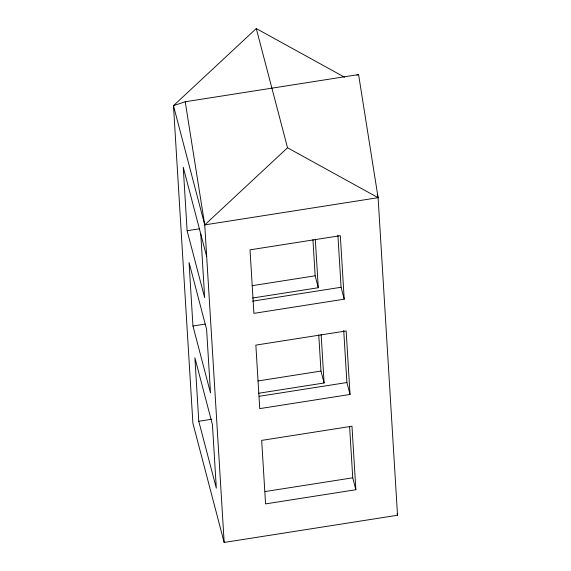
<?xml version="1.0" encoding="UTF-8"?>
<svg xmlns="http://www.w3.org/2000/svg" width="571" height="571" viewBox="0 0 571 571"><rect width="100%" height="100%" fill="white"/><g stroke="black" fill="none" stroke-linecap="round" stroke-linejoin="round"><path stroke-width="0.86" d="M344.491 77.171L256.272 28.55L173.477 105.664L192.898 423.225L224.167 542.45L397.523 515.256L378.102 197.687L358.581 74.565L185.225 101.759L173.477 105.664L204.746 224.888L224.167 542.45M185.225 101.759L204.746 224.888L287.534 147.775L256.272 28.55M356.904 75.122L358.581 74.565M204.746 224.888L378.102 197.687L377.203 194.261M206.688 256.643L183.234 167.224L187.124 230.734L199.258 228.835M252.111 285.693L315.149 275.8L318.275 287.727L252.61 298.026M252.539 301.16L341.087 287.27L344.213 299.19L253.909 313.358L250.027 249.841L340.33 235.673L344.213 299.19M192.948 326.005L210.499 392.919L206.609 329.403L189.065 262.496L192.948 326.005L205.082 324.1M257.935 380.964L320.973 371.071L324.1 382.991L258.435 393.298M259.241 396.288L346.911 382.534L350.037 394.461L259.734 408.622L255.851 345.112L346.154 330.944L350.037 394.461M198.772 421.277L216.323 488.184L212.441 424.674L194.889 357.76L198.772 421.277L211.777 419.235M265.065 491.56L352.742 477.806L355.869 489.725L265.565 503.893L261.682 440.384L351.979 426.216L355.869 489.725M287.534 147.775L378.102 197.687M397.073 513.536L397.523 515.256M187.124 230.734L204.668 297.648L200.785 234.131M337.904 235.223L341.087 287.27M343.728 330.488L346.911 382.534M349.609 426.644L352.742 477.806M315.306 239.206L318.275 287.727M321.13 334.478L324.1 382.991M312.937 239.634L315.149 275.8M318.761 334.906L320.973 371.071"/></g></svg>
